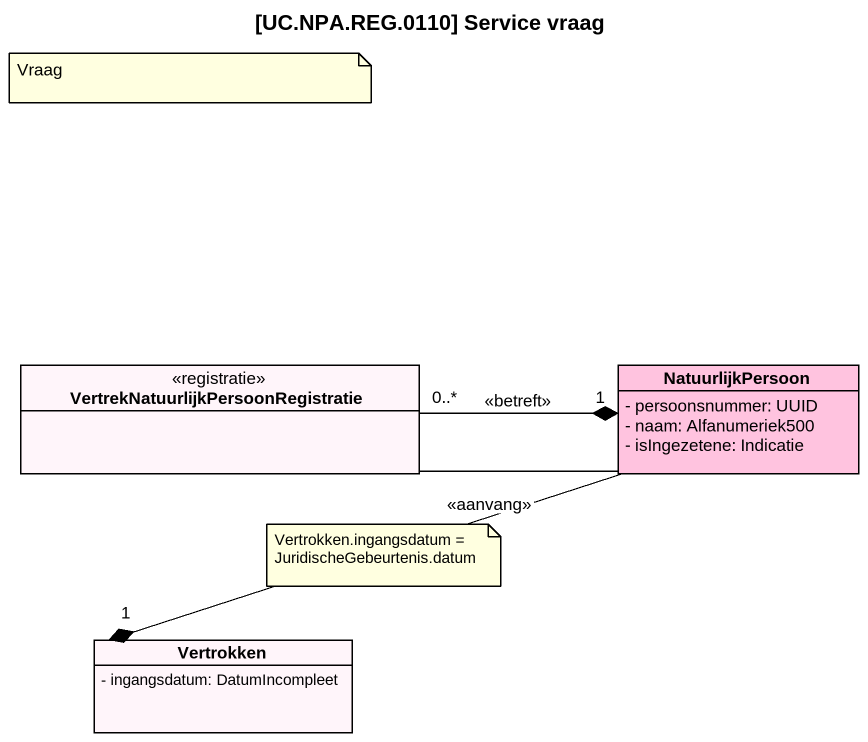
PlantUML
@startuml
title [UC.NPA.REG.0110] Service vraag
hide circle
hide empty members
skinparam classAttributeIconSize 0
class "VertrekNatuurlijkPersoonRegistratie" as VertrekNatuurlijkPersoonRegi <<registratie>> #FFF5FA
class NatuurlijkPersoon #FFC3DF {
  - persoonsnummer: UUID
  - naam: Alfanumeriek500
  - isIngezetene: Indicatie
}
class Vertrokken #FFF5FA {
  - ingangsdatum: DatumIncompleet
}
VertrekNatuurlijkPersoonRegi "0..*" -right-* "1" NatuurlijkPersoon : <<betreft>>
VertrekNatuurlijkPersoonRegi --* "1" Vertrokken : <<aanvang>>
note as N1
  Vraag
end note
note as N2
  Vertrokken.ingangsdatum = JuridischeGebeurtenis.datum
end note
@enduml
